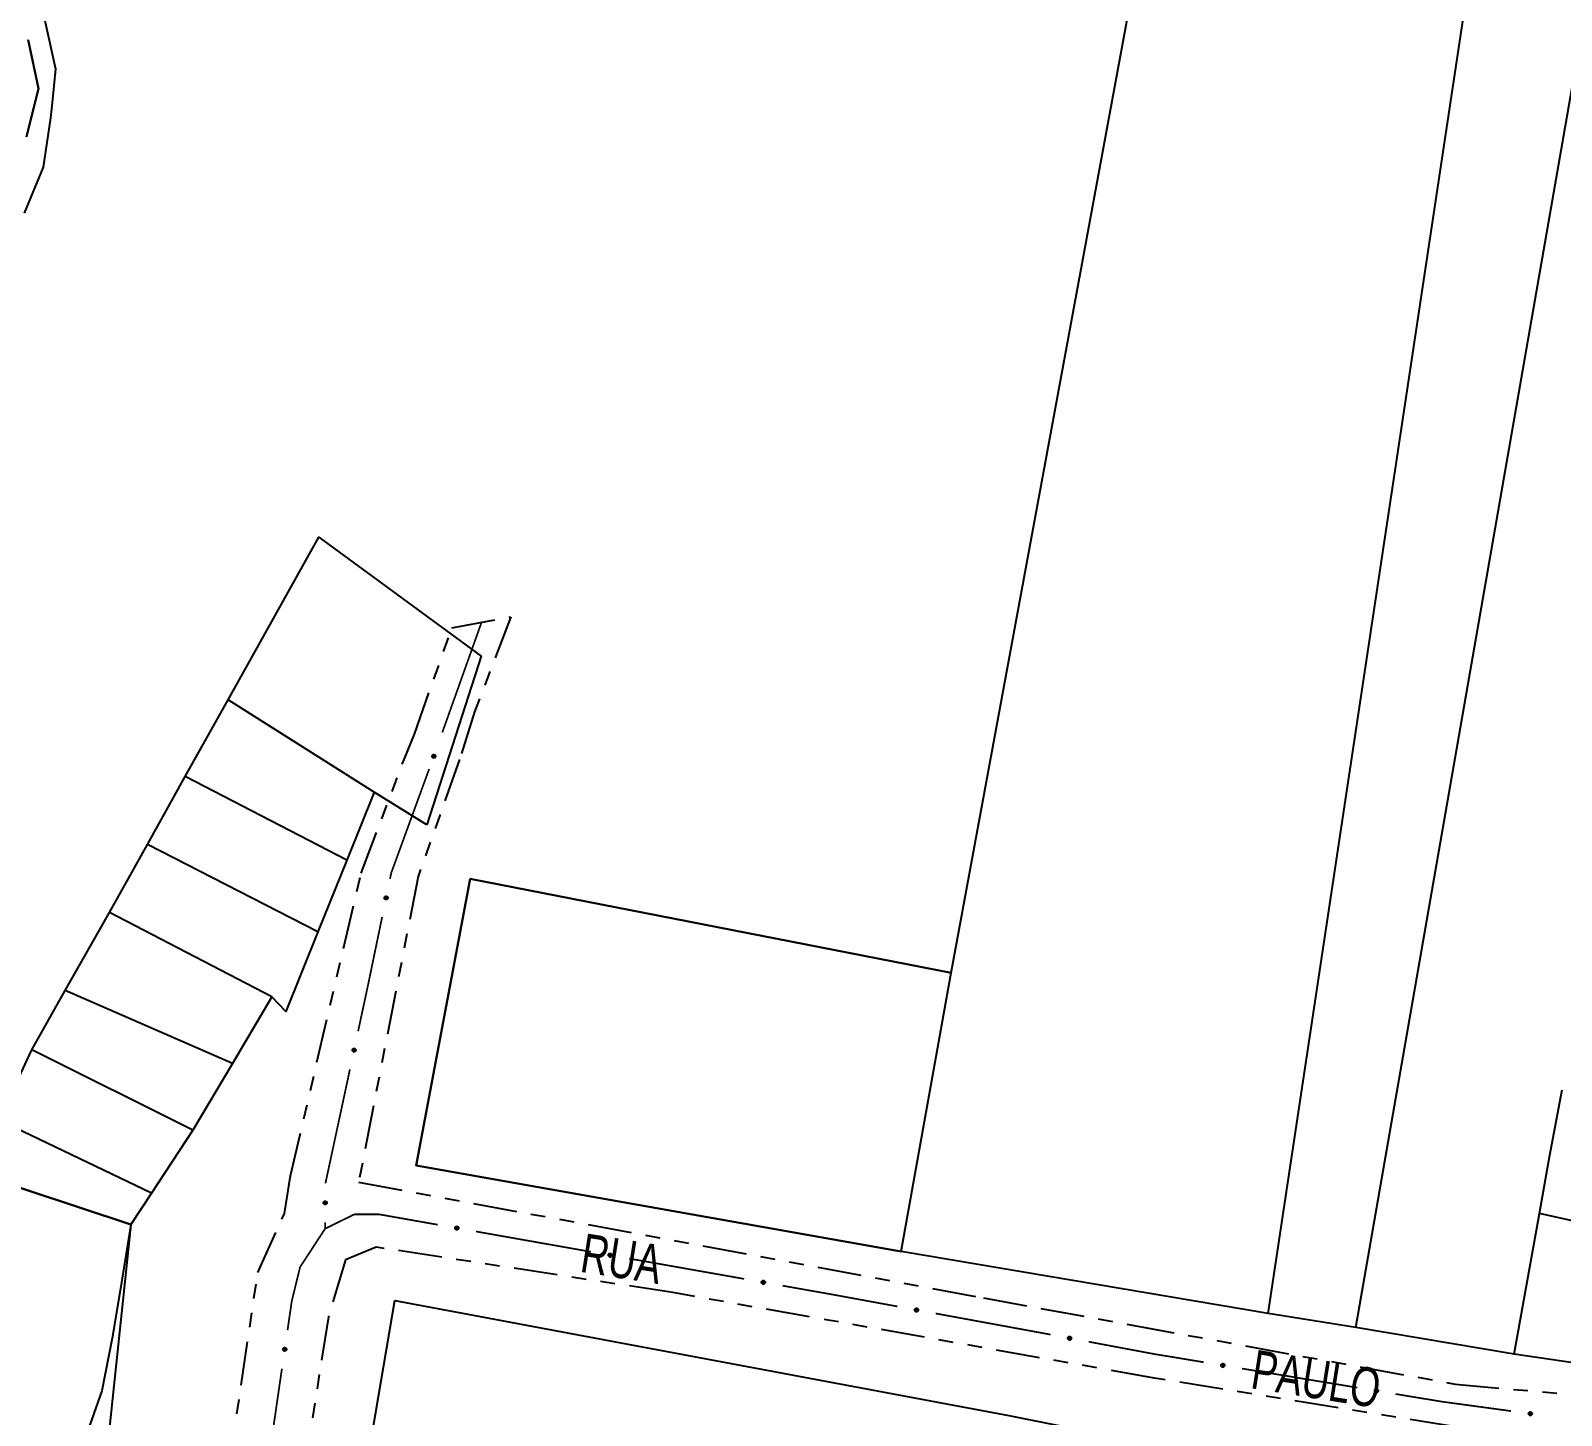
# Model space of a CAD drawing. Extents: x 209193 to 212081, y 4877574 to 4880493.
# Drawn here: x 210017.7 to 210175.1, y 4879370.6 to 4879512.9 of the extents above; entities that cross this region are included whole.
import ezdxf

# ---------------------------------------------------------------- set-up
doc = ezdxf.new("R2010")
doc.units = 0
doc.header["$LTSCALE"] = 1.5
doc.header["$MEASUREMENT"] = 0
doc.linetypes.add('TRACO_25', pattern=[8, 3, -1, 1, -1, 1, -1])
for name, color, linetype in [('CD_MALHA_LOTES', 7, 'CONTINUOUS'), ('HD-CURSO-PERENE', 170, 'CONTINUOUS'), ('HD-PRAIA', 251, 'CONTINUOUS'), ('RU-QUADRA', 210, 'CONTINUOUS'), ('SV-EIXO-RUA-N-PAV', 6, 'CONTINUOUS'), ('SV-RUA-NAO-PAV', 7, 'CONTINUOUS'), ('SV-TXT-RUA-N-PAV', 7, 'CONTINUOUS')]:
    doc.layers.add(name, color=color, linetype=linetype)
doc.styles.add('ARIAL', font='ARIAL.SHX')

msp = doc.modelspace()

# ---------------------------------------------------------------- linework, layer by layer
at = {"layer": 'CD_MALHA_LOTES', "linetype": 'Continuous', "flags": 128}
for points in [[(210112.348921, 4879416.069189), (210138.768732, 4879559.187905)], [(210144.928792, 4879381.025295), (210171.519715, 4879557.613668)], [(210153.963546, 4879379.587948), (210184.934956, 4879557.23722)], [(210038.033891, 4879444.141967), (210047.363746, 4879460.871809)], [(210047.363746, 4879460.871809), (210064.045698, 4879448.617018)], [(210064.045698, 4879448.617018), (210058.447916, 4879431.269207)], [(210033.630493, 4879436.246006), (210038.033891, 4879444.141967)], [(210053.028899, 4879434.645422), (210038.033891, 4879444.141967)], [(210029.736364, 4879429.263243), (210033.630493, 4879436.246006)], [(210050.224114, 4879427.666775), (210033.630493, 4879436.246006)], [(210053.028899, 4879434.645422), (210050.224114, 4879427.666775)], [(210058.447916, 4879431.269207), (210053.028899, 4879434.645422)], [(210025.841518, 4879422.279195), (210029.736364, 4879429.263243)], [(210047.253369, 4879420.2752), (210029.736364, 4879429.263243)], [(210050.224114, 4879427.666775), (210047.253369, 4879420.2752)], [(210062.921474, 4879425.723947), (210057.357954, 4879396.24898)], [(210112.348921, 4879416.069189), (210062.921474, 4879425.723947)], [(210021.294258, 4879414.23416), (210025.841518, 4879422.279195)], [(210042.538507, 4879413.589331), (210025.841518, 4879422.279195)], [(210047.253369, 4879420.2752), (210043.959361, 4879412.079305)], [(210107.215538, 4879387.424912), (210112.348921, 4879416.069189)], [(210017.854337, 4879408.148235), (210021.294258, 4879414.23416)], [(210038.469099, 4879406.746047), (210021.294258, 4879414.23416)], [(210042.538507, 4879413.589331), (210038.469099, 4879406.746047)], [(210043.959361, 4879412.079305), (210042.538507, 4879413.589331)], [(210014.478149, 4879400.916976), (210017.854337, 4879408.148235)], [(210034.391142, 4879399.888386), (210017.854337, 4879408.148235)], [(210038.469099, 4879406.746047), (210034.391142, 4879399.888386)], [(210173.846849, 4879397.144117), (210175.147306, 4879404.02285)], [(210030.159849, 4879393.422621), (210014.478149, 4879400.916976)], [(210034.391142, 4879399.888386), (210030.159849, 4879393.422621)], [(210057.357954, 4879396.24898), (210107.215538, 4879387.424912)], [(210172.820172, 4879391.326283), (210173.846849, 4879397.144117)], [(210028.042868, 4879390.187698), (210011.95716, 4879395.517418)], [(210030.159849, 4879393.422621), (210028.042868, 4879390.187698)], [(210170.219258, 4879376.850143), (210172.820172, 4879391.326283)], [(210185.619407, 4879388.485811), (210172.820172, 4879391.326283)], [(210028.042868, 4879390.187698), (210012.608314, 4879244.082796), (210010.608575, 4879241.969853)], [(210144.928792, 4879381.025295), (210107.215538, 4879387.424912)], [(210051.504458, 4879360.808459), (210055.165, 4879382.388)], [(210055.165, 4879382.388), (210118.291432, 4879370.54977)], [(210153.963546, 4879379.587948), (210144.928792, 4879381.025295)], [(210170.219258, 4879376.850143), (210153.963546, 4879379.587948)], [(210183.771389, 4879374.865235), (210170.219258, 4879376.850143)]]:
    msp.add_lwpolyline(points, dxfattribs=at)
at = {"layer": 'HD-CURSO-PERENE', "linetype": 'Continuous'}
msp.add_polyline3d([(210017.489247, 4879512.013309, 2.254695), (210018.541195, 4879506.993098, 2.254695), (210017.302562, 4879502.042814, 2.254695)], dxfattribs=at)
at = {"layer": 'HD-PRAIA', "linetype": 'Continuous'}
for points in [[(210019.148937, 4879514.133469, 3.201026), (210020.29094, 4879509.013256, 3.242623), (210019.936499, 4879505.5135, 3.242623), (210019.782508, 4879503.992993, 3.242623), (210019.01404, 4879498.892718, 3.242623), (210017.075152, 4879494.192422, 3.242623)], [(210017.302562, 4879502.042814, 2.348289), (210018.541195, 4879506.993098, 2.348289), (210017.489247, 4879512.013309, 2.348289)], [(210011.95716, 4879395.517418, 3.28422), (210028.042868, 4879390.187698, 3.627395), (210026.954824, 4879383.597338, 3.627395), (210026.09633, 4879378.50706, 3.627395), (210025.057908, 4879373.076759, 3.606596), (210023.359099, 4879368.316469, 3.606596), (210022.100427, 4879363.466189, 3.544201), (210021.371945, 4879358.435919, 3.523403), (210020.46351, 4879353.135628, 3.544201), (210019.414903, 4879348.245354, 3.523403), (210018.546502, 4879342.875061, 3.513003), (210017.928043, 4879337.854795, 3.513003), (210017.049596, 4879332.614509, 3.513003)]]:
    msp.add_polyline3d(points, dxfattribs=at)
at = {"layer": 'RU-QUADRA', "linetype": 'Continuous'}
for points in [[(210062.921474, 4879425.723947), (210112.348921, 4879416.069189), (210138.768732, 4879559.187905), (210171.519715, 4879557.613668), (210184.934956, 4879557.23722), (210199.308428, 4879556.621214), (210183.908279, 4879458.642045), (210195.201722, 4879456.314911), (210193.148369, 4879441.291211), (210191.095015, 4879427.431077), (210189.246998, 4879414.358061), (210187.39898, 4879401.319269), (210186.577638, 4879394.885429), (210185.619407, 4879388.485811), (210183.771389, 4879374.865235)], [(210014.478149, 4879400.916976), (210017.854337, 4879408.148235), (210021.294258, 4879414.23416), (210025.841518, 4879422.279195), (210029.736364, 4879429.263243), (210033.630493, 4879436.246006), (210038.033891, 4879444.141967), (210047.363746, 4879460.871809), (210064.045698, 4879448.617018), (210058.447916, 4879431.269207)], [(210183.771389, 4879374.865235), (210170.219258, 4879376.850143), (210153.963546, 4879379.587948), (210144.928792, 4879381.025295), (210107.215538, 4879387.424912), (210057.357954, 4879396.24898), (210062.921474, 4879425.723947)]]:
    msp.add_lwpolyline(points, dxfattribs=at)
at = {"layer": 'RU-QUADRA', "linetype": 'Continuous', "flags": 128}
for points in [[(210058.447916, 4879431.269207), (210053.028899, 4879434.645422), (210050.224114, 4879427.666775), (210047.253369, 4879420.2752), (210043.959361, 4879412.079305), (210042.538507, 4879413.589331), (210038.469099, 4879406.746047), (210034.391142, 4879399.888386), (210030.159849, 4879393.422621), (210028.042868, 4879390.187698), (210012.608314, 4879244.082796), (210010.608575, 4879241.969853), (209993.913415, 4879214.064574), (209984.381015, 4879191.045995), (209980.048106, 4879169.598095), (209985.030951, 4879140.946733), (209993.425963, 4879121.123674), (210043.504607, 4879059.066714)], [(210038.476393, 4879284.005724), (210041.177803, 4879299.931012), (210043.771118, 4879315.219059), (210045.864364, 4879327.559111), (210047.844628, 4879339.233115), (210049.621075, 4879349.705589), (210051.504458, 4879360.808459), (210055.165, 4879382.388), (210118.291432, 4879370.54977), (210128.913661, 4879368.421045), (210151.021602, 4879363.990549), (210173.320441, 4879359.605982), (210168.815936, 4879330.73341), (210167.014421, 4879319.186222), (210164.832417, 4879305.200211), (210162.329074, 4879289.154511), (210160.533282, 4879277.644006)]]:
    msp.add_lwpolyline(points, dxfattribs=at)
at = {"layer": 'SV-EIXO-RUA-N-PAV', "const_width": 0.18}
for points in [[(210064.076604, 4879452.093521), (210060.049459, 4879440.789447)], [(210058.697145, 4879437.025003), (210054.927163, 4879426.691212)], [(210054.801516, 4879426.346804), (210054.673188, 4879425.726552)], [(210054.927163, 4879426.691212), (210054.801516, 4879426.346804)], [(210053.862765, 4879421.80951), (210052.647132, 4879415.933947)], [(210052.458823, 4879415.023791), (210051.394479, 4879410.066188)], [(210052.647132, 4879415.933947), (210052.458823, 4879415.023791)], [(210050.554854, 4879406.155302), (210048.035978, 4879394.422644)], [(210048.007708, 4879389.761759), (210050.700785, 4879391.083628)], [(210050.700785, 4879391.083628), (210051.013277, 4879391.237011)], [(210051.013277, 4879391.237011), (210052.665171, 4879391.237476)], [(210052.665171, 4879391.237476), (210053.537911, 4879391.237011)], [(210053.537911, 4879391.237011), (210059.571511, 4879390.16978)], [(210048.007708, 4879389.761759), (210045.63574, 4879386.13193)], [(210048.007708, 4879390.425645), (210048.007708, 4879389.761759)], [(210063.510368, 4879389.47307), (210075.326939, 4879387.382939)], [(210079.265796, 4879386.686229), (210091.082368, 4879384.596098)], [(210045.430746, 4879385.818227), (210044.807371, 4879383.268055)], [(210045.63574, 4879386.13193), (210045.430746, 4879385.818227)], [(210044.807371, 4879383.268055), (210044.571759, 4879382.304189)], [(210095.021225, 4879383.899388), (210099.944796, 4879383.0285)], [(210044.571759, 4879382.304189), (210044.138551, 4879379.327795)], [(210099.944796, 4879383.0285), (210100.02723, 4879383.01392)], [(210100.02723, 4879383.01392), (210106.829765, 4879381.764706)], [(210110.763977, 4879381.04223), (210121.583062, 4879379.055419)], [(210121.583062, 4879379.055419), (210121.630879, 4879379.046639)], [(210121.630879, 4879379.046639), (210122.565967, 4879378.87131)], [(210126.497456, 4879378.134155), (210132.394689, 4879377.028424)], [(210132.394689, 4879377.028424), (210133.17206, 4879376.882667)], [(210133.17206, 4879376.882667), (210138.31111, 4879376.031375)], [(210043.56243, 4879375.369502), (210041.834066, 4879363.494623)], [(210142.257334, 4879375.377677), (210154.096004, 4879373.416581)], [(210158.042227, 4879372.762883), (210161.98845, 4879372.109184)], [(210161.98845, 4879372.109184), (210162.782402, 4879371.977665)], [(210162.782402, 4879371.977665), (210169.91202, 4879371.008199)]]:
    msp.add_lwpolyline(points, dxfattribs=at)
at = {"layer": 'SV-EIXO-RUA-N-PAV'}
for points in [[(210059.327198, 4879438.43083), (210059.34846, 4879438.386786), (210059.357728, 4879438.344584), (210059.355326, 4879438.30716), (210059.344581, 4879438.274643), (210059.329842, 4879438.242615), (210059.307857, 4879438.213603), (210059.276324, 4879438.186807), (210059.23229, 4879438.165168), (210059.188434, 4879438.158516), (210059.151619, 4879438.158907), (210059.117067, 4879438.168159), (210059.086193, 4879438.182999), (210059.056812, 4879438.206832), (210059.029969, 4879438.239053), (210059.009282, 4879438.283857), (210059.00048, 4879438.325293), (210059.003753, 4879438.36143), (210059.013275, 4879438.396107), (210059.028714, 4879438.428625), (210059.050459, 4879438.45698), (210059.08295, 4879438.483948), (210059.127441, 4879438.50378), (210059.168669, 4879438.513031), (210059.204842, 4879438.510266), (210059.238771, 4879438.500123), (210059.271074, 4879438.48573), (210059.301158, 4879438.464845), (210059.327198, 4879438.43083)], [(210054.404884, 4879423.886429), (210054.43232, 4879423.84594), (210054.447621, 4879423.805532), (210054.450682, 4879423.768157), (210054.444775, 4879423.734424), (210054.434845, 4879423.700594), (210054.417308, 4879423.668696), (210054.390002, 4879423.637603), (210054.34958, 4879423.609796), (210054.307156, 4879423.596843), (210054.270674, 4879423.591882), (210054.235145, 4879423.596016), (210054.202442, 4879423.606213), (210054.16991, 4879423.625525), (210054.138671, 4879423.653504), (210054.111694, 4879423.694827), (210054.096966, 4879423.734545), (210054.094954, 4879423.770773), (210054.099336, 4879423.806466), (210054.109888, 4879423.840882), (210054.127283, 4879423.872095), (210054.155511, 4879423.903497), (210054.196649, 4879423.929583), (210054.236095, 4879423.944725), (210054.272286, 4879423.947245), (210054.307328, 4879423.942139), (210054.34138, 4879423.932592), (210054.374179, 4879423.916299), (210054.404884, 4879423.886429)], [(210051.112454, 4879408.228118), (210051.139587, 4879408.187426), (210051.154586, 4879408.146905), (210051.157368, 4879408.109508), (210051.151209, 4879408.07582), (210051.141027, 4879408.042065), (210051.123253, 4879408.010299), (210051.095716, 4879407.979411), (210051.055087, 4879407.951906), (210051.012568, 4879407.93927), (210050.97605, 4879407.934581), (210050.940552, 4879407.93898), (210050.907927, 4879407.949421), (210050.87554, 4879407.968974), (210050.844511, 4879407.997186), (210050.817842, 4879408.038709), (210050.803411, 4879408.078536), (210050.80167, 4879408.114779), (210050.806318, 4879408.150437), (210050.817126, 4879408.184774), (210050.834753, 4879408.215856), (210050.863215, 4879408.247047), (210050.904547, 4879408.272825), (210050.944104, 4879408.287673), (210050.980313, 4879408.289922), (210051.015316, 4879408.284555), (210051.049296, 4879408.274754), (210051.081973, 4879408.258217), (210051.112454, 4879408.228118)], [(210048.117788, 4879392.569325), (210048.152858, 4879392.535235), (210048.176028, 4879392.498765), (210048.186598, 4879392.462785), (210048.187648, 4879392.428555), (210048.184778, 4879392.393415), (210048.174068, 4879392.358625), (210048.153628, 4879392.322645), (210048.119678, 4879392.287225), (210048.080758, 4879392.265945), (210048.046038, 4879392.253695), (210048.010408, 4879392.250545), (210047.976318, 4879392.253905), (210047.940548, 4879392.266225), (210047.904288, 4879392.287295), (210047.869498, 4879392.322295), (210047.847028, 4879392.358205), (210047.837718, 4879392.393275), (210047.834778, 4879392.429115), (210047.838138, 4879392.464955), (210047.848848, 4879392.499045), (210047.870128, 4879392.535515), (210047.905128, 4879392.569395), (210047.940688, 4879392.592215), (210047.975618, 4879392.602015), (210048.010968, 4879392.604115), (210048.046248, 4879392.601665), (210048.081668, 4879392.592355), (210048.117788, 4879392.569325)], [(210061.418629, 4879389.954849), (210061.458306, 4879389.983445), (210061.498254, 4879389.999909), (210061.535526, 4879390.00405), (210061.569415, 4879389.999122), (210061.603518, 4879389.990175), (210061.635911, 4879389.973569), (210061.667781, 4879389.947175), (210061.696746, 4879389.907574), (210061.710922, 4879389.865543), (210061.716937, 4879389.82922), (210061.713833, 4879389.793586), (210061.704587, 4879389.760602), (210061.686225, 4879389.727525), (210061.659161, 4879389.695489), (210061.618636, 4879389.667327), (210061.579361, 4879389.651455), (210061.543206, 4879389.648396), (210061.507402, 4879389.651743), (210061.472695, 4879389.661295), (210061.440991, 4879389.677779), (210061.408785, 4879389.705085), (210061.381519, 4879389.745452), (210061.365242, 4879389.784443), (210061.361676, 4879389.820546), (210061.365765, 4879389.855721), (210061.374323, 4879389.890035), (210061.38966, 4879389.923292), (210061.418629, 4879389.954849)], [(210077.174057, 4879387.168008), (210077.213734, 4879387.196604), (210077.253683, 4879387.213068), (210077.290954, 4879387.217209), (210077.324843, 4879387.212281), (210077.358946, 4879387.203334), (210077.391339, 4879387.186728), (210077.423209, 4879387.160334), (210077.452174, 4879387.120734), (210077.46635, 4879387.078702), (210077.472365, 4879387.042379), (210077.469261, 4879387.006745), (210077.460015, 4879386.973761), (210077.441653, 4879386.940684), (210077.414589, 4879386.908648), (210077.374065, 4879386.880486), (210077.33479, 4879386.864614), (210077.298634, 4879386.861555), (210077.26283, 4879386.864902), (210077.228123, 4879386.874454), (210077.19642, 4879386.890938), (210077.164213, 4879386.918245), (210077.136948, 4879386.958611), (210077.12067, 4879386.997602), (210077.117104, 4879387.033705), (210077.121193, 4879387.06888), (210077.129751, 4879387.103194), (210077.145088, 4879387.136451), (210077.174057, 4879387.168008)], [(210092.929485, 4879384.381167), (210092.969163, 4879384.409763), (210093.009111, 4879384.426227), (210093.046382, 4879384.430368), (210093.080272, 4879384.42544), (210093.114375, 4879384.416493), (210093.146767, 4879384.399888), (210093.178637, 4879384.373493), (210093.207602, 4879384.333893), (210093.221778, 4879384.291861), (210093.227793, 4879384.255538), (210093.224689, 4879384.219904), (210093.215443, 4879384.18692), (210093.197081, 4879384.153843), (210093.170017, 4879384.121807), (210093.129493, 4879384.093645), (210093.090218, 4879384.077773), (210093.054062, 4879384.074714), (210093.018258, 4879384.078062), (210092.983551, 4879384.087613), (210092.951848, 4879384.104097), (210092.919642, 4879384.131404), (210092.892376, 4879384.17177), (210092.876098, 4879384.210761), (210092.872532, 4879384.246864), (210092.876621, 4879384.282039), (210092.885179, 4879384.316353), (210092.900516, 4879384.34961), (210092.929485, 4879384.381167)], [(210108.675436, 4879381.53769), (210108.7153, 4879381.566025), (210108.755355, 4879381.582227), (210108.792653, 4879381.586125), (210108.826509, 4879381.580975), (210108.860553, 4879381.571805), (210108.892836, 4879381.554987), (210108.924533, 4879381.528385), (210108.953238, 4879381.488596), (210108.967138, 4879381.446472), (210108.972916, 4879381.410111), (210108.969579, 4879381.374498), (210108.960117, 4879381.341575), (210108.941538, 4879381.308619), (210108.914266, 4879381.276761), (210108.873558, 4879381.248865), (210108.83418, 4879381.23325), (210108.798005, 4879381.230428), (210108.762223, 4879381.23401), (210108.72758, 4879381.243788), (210108.695985, 4879381.260479), (210108.663958, 4879381.287996), (210108.636957, 4879381.32854), (210108.620935, 4879381.367637), (210108.617605, 4879381.403762), (210108.621925, 4879381.43891), (210108.630707, 4879381.473167), (210108.646261, 4879381.506323), (210108.675436, 4879381.53769)], [(210124.410778, 4879378.637406), (210124.450748, 4879378.665593), (210124.490863, 4879378.681645), (210124.528175, 4879378.685404), (210124.562012, 4879378.680127), (210124.596021, 4879378.670831), (210124.628241, 4879378.653893), (210124.659838, 4879378.627172), (210124.688395, 4879378.587276), (210124.702138, 4879378.545101), (210124.70778, 4879378.508718), (210124.70431, 4879378.473118), (210124.694725, 4879378.440231), (210124.676024, 4879378.407344), (210124.648632, 4879378.375588), (210124.60782, 4879378.347844), (210124.568384, 4879378.332377), (210124.532199, 4879378.329689), (210124.496431, 4879378.333405), (210124.461825, 4879378.343312), (210124.430292, 4879378.360121), (210124.398368, 4879378.387757), (210124.371519, 4879378.428402), (210124.355643, 4879378.467558), (210124.352448, 4879378.503696), (210124.356899, 4879378.538827), (210124.365808, 4879378.573052), (210124.381486, 4879378.606149), (210124.410778, 4879378.637406)], [(210043.980118, 4879377.474976), (210044.009912, 4879377.43619), (210044.027588, 4879377.396763), (210044.032865, 4879377.359636), (210044.028974, 4879377.325612), (210044.021073, 4879377.291251), (210044.005464, 4879377.258367), (210043.980055, 4879377.225706), (210043.941357, 4879377.195545), (210043.899778, 4879377.180093), (210043.863655, 4879377.172971), (210043.827943, 4879377.174986), (210043.794693, 4879377.183221), (210043.76107, 4879377.200564), (210043.728223, 4879377.226637), (210043.698837, 4879377.266283), (210043.681773, 4879377.305055), (210043.677611, 4879377.3411), (210043.679864, 4879377.37699), (210043.688351, 4879377.411972), (210043.703859, 4879377.444164), (210043.73017, 4879377.477189), (210043.769685, 4879377.505675), (210043.808161, 4879377.523135), (210043.844138, 4879377.527802), (210043.879422, 4879377.524788), (210043.913981, 4879377.517283), (210043.947691, 4879377.502968), (210043.980118, 4879377.474976)], [(210140.160463, 4879375.836607), (210140.199826, 4879375.865635), (210140.239592, 4879375.882533), (210140.276816, 4879375.887081), (210140.310757, 4879375.882523), (210140.344956, 4879375.873949), (210140.377528, 4879375.857697), (210140.409684, 4879375.831652), (210140.439079, 4879375.79237), (210140.453713, 4879375.750495), (210140.460124, 4879375.71424), (210140.457409, 4879375.678574), (210140.448523, 4879375.645492), (210140.430523, 4879375.612216), (210140.40381, 4879375.579887), (210140.363595, 4879375.551285), (210140.324496, 4879375.534985), (210140.288376, 4879375.531532), (210140.252537, 4879375.534488), (210140.217728, 4879375.54366), (210140.185847, 4879375.559798), (210140.153345, 4879375.586752), (210140.12564, 4879375.626818), (210140.108938, 4879375.665629), (210140.104979, 4879375.701691), (210140.108684, 4879375.736909), (210140.116867, 4879375.771314), (210140.13184, 4879375.804737), (210140.160463, 4879375.836607)], [(210155.945356, 4879373.221814), (210155.984719, 4879373.250841), (210156.024486, 4879373.267739), (210156.061709, 4879373.272287), (210156.095651, 4879373.267729), (210156.129849, 4879373.259155), (210156.162421, 4879373.242903), (210156.194577, 4879373.216858), (210156.223973, 4879373.177576), (210156.238606, 4879373.135702), (210156.245017, 4879373.099446), (210156.242302, 4879373.063781), (210156.233416, 4879373.030698), (210156.215416, 4879372.997422), (210156.188703, 4879372.965093), (210156.148489, 4879372.936491), (210156.109389, 4879372.920191), (210156.073269, 4879372.916738), (210156.037431, 4879372.919695), (210156.002621, 4879372.928867), (210155.97074, 4879372.945004), (210155.938238, 4879372.971958), (210155.910533, 4879373.012024), (210155.893832, 4879373.050835), (210155.889872, 4879373.086897), (210155.893577, 4879373.122115), (210155.90176, 4879373.15652), (210155.916733, 4879373.189943), (210155.945356, 4879373.221814)], [(210171.766244, 4879370.86716), (210171.804749, 4879370.897317), (210171.844008, 4879370.915361), (210171.881084, 4879370.920987), (210171.915143, 4879370.917416), (210171.949576, 4879370.909837), (210171.982606, 4879370.894537), (210172.015504, 4879370.869436), (210172.046027, 4879370.831023), (210172.061869, 4879370.789591), (210172.069329, 4879370.753537), (210172.067649, 4879370.717807), (210172.059727, 4879370.684481), (210172.0427, 4879370.650697), (210172.016936, 4879370.617606), (210171.977568, 4879370.587849), (210171.938958, 4879370.570423), (210171.902953, 4879370.565923), (210171.867044, 4879370.567839), (210171.831983, 4879370.575997), (210171.799647, 4879370.591203), (210171.766377, 4879370.617202), (210171.737522, 4879370.656448), (210171.719701, 4879370.694759), (210171.714697, 4879370.730691), (210171.717379, 4879370.766001), (210171.72456, 4879370.800629), (210171.738558, 4879370.834472), (210171.766244, 4879370.86716)]]:
    msp.add_lwpolyline(points, close=True, dxfattribs=at)
for points in [[(210059.028714, 4879438.428625), (210059.00048, 4879438.325293)], [(210059.038696, 4879438.438507), (210059.00662, 4879438.31077)], [(210059.050459, 4879438.45698), (210059.009282, 4879438.283857)], [(210059.067052, 4879438.464475), (210059.021848, 4879438.268902)], [(210059.08295, 4879438.483948), (210059.029969, 4879438.239053)], [(210059.105317, 4879438.489732), (210059.043953, 4879438.225978)], [(210059.127441, 4879438.50378), (210059.056812, 4879438.206832)], [(210059.14637, 4879438.50671), (210059.072138, 4879438.199718)], [(210059.168669, 4879438.513031), (210059.086193, 4879438.182999)], [(210059.184843, 4879438.508652), (210059.102193, 4879438.178586)], [(210059.204842, 4879438.510266), (210059.117067, 4879438.168159)], [(210059.22051, 4879438.502902), (210059.132491, 4879438.16608)], [(210059.238771, 4879438.500123), (210059.151619, 4879438.158907)], [(210059.254654, 4879438.488993), (210059.173407, 4879438.162773)], [(210059.271074, 4879438.48573), (210059.188434, 4879438.158516)], [(210059.284362, 4879438.470893), (210059.212347, 4879438.165997)], [(210059.301158, 4879438.464845), (210059.23229, 4879438.165168)], [(210059.3122, 4879438.447664), (210059.253748, 4879438.179943)], [(210059.327198, 4879438.43083), (210059.276324, 4879438.186807)], [(210059.337805, 4879438.406368), (210059.294229, 4879438.207297)], [(210059.34846, 4879438.386786), (210059.307857, 4879438.213603)], [(210059.353847, 4879438.362751), (210059.320956, 4879438.236763)], [(210059.357728, 4879438.344584), (210059.329842, 4879438.242615)], [(210054.109888, 4879423.840882), (210054.096966, 4879423.734545)], [(210054.118329, 4879423.85211), (210054.105151, 4879423.721068)], [(210054.127283, 4879423.872095), (210054.111694, 4879423.694827)], [(210054.142611, 4879423.881921), (210054.1263, 4879423.681856)], [(210054.155511, 4879423.903497), (210054.138671, 4879423.653504)], [(210054.1768, 4879423.91247), (210054.154407, 4879423.642599)], [(210054.196649, 4879423.929583), (210054.16991, 4879423.625525)], [(210054.214951, 4879423.935232), (210054.186107, 4879423.620713)], [(210054.236095, 4879423.944725), (210054.202442, 4879423.606213)], [(210054.252734, 4879423.942742), (210054.218914, 4879423.604171)], [(210054.272286, 4879423.947245), (210054.235145, 4879423.596016)], [(210054.288858, 4879423.942236), (210054.250707, 4879423.5962)], [(210054.307328, 4879423.942139), (210054.270674, 4879423.591882)], [(210054.32466, 4879423.933435), (210054.291669, 4879423.598872)], [(210054.34138, 4879423.932592), (210054.307156, 4879423.596843)], [(210054.356683, 4879423.919842), (210054.329728, 4879423.607719)], [(210054.374179, 4879423.916299), (210054.34958, 4879423.609796)], [(210054.387601, 4879423.900905), (210054.368663, 4879423.627532)], [(210054.404884, 4879423.886429), (210054.390002, 4879423.637603)], [(210054.418933, 4879423.863767), (210054.404741, 4879423.660477)], [(210054.43232, 4879423.84594), (210054.417308, 4879423.668696)], [(210054.441142, 4879423.822943), (210054.426904, 4879423.693514)], [(210054.447621, 4879423.805532), (210054.434845, 4879423.700594)], [(210050.817126, 4879408.184774), (210050.803411, 4879408.078536)], [(210050.82565, 4879408.195938), (210050.811495, 4879408.064998)], [(210050.834753, 4879408.215856), (210050.817842, 4879408.038709)], [(210050.850154, 4879408.225568), (210050.832351, 4879408.02563)], [(210050.863215, 4879408.247047), (210050.844511, 4879407.997186)], [(210050.88457, 4879408.255861), (210050.860164, 4879407.986164)], [(210050.904547, 4879408.272825), (210050.87554, 4879407.968974)], [(210050.92289, 4879408.278337), (210050.891701, 4879407.964042)], [(210050.944104, 4879408.287673), (210050.907927, 4879407.949421)], [(210050.960728, 4879408.285566), (210050.924383, 4879407.947256)], [(210050.980313, 4879408.289922), (210050.940552, 4879407.93898)], [(210050.996848, 4879408.284789), (210050.956115, 4879407.939048)], [(210051.015316, 4879408.284555), (210050.97605, 4879407.934581)], [(210051.032583, 4879408.275722), (210050.997096, 4879407.941415)], [(210051.049296, 4879408.274754), (210051.012568, 4879407.93927)], [(210051.064503, 4879408.261891), (210051.035221, 4879407.949977)], [(210051.081973, 4879408.258217), (210051.055087, 4879407.951906)], [(210051.095279, 4879408.242723), (210051.074302, 4879407.969499)], [(210051.112454, 4879408.228118), (210051.095716, 4879407.979411)], [(210051.126333, 4879408.205352), (210051.110625, 4879408.002174)], [(210051.139587, 4879408.187426), (210051.123253, 4879408.010299)], [(210051.148237, 4879408.164364), (210051.133034, 4879408.035044)], [(210051.154586, 4879408.146905), (210051.141027, 4879408.042065)], [(210047.838138, 4879392.464955), (210047.847028, 4879392.358205)], [(210047.844129, 4879392.47766), (210047.857774, 4879392.346666)], [(210047.848848, 4879392.499045), (210047.869498, 4879392.322295)], [(210047.861868, 4879392.511773), (210047.886429, 4879392.312553)], [(210047.870128, 4879392.535515), (210047.904288, 4879392.287295)], [(210047.889158, 4879392.548615), (210047.921907, 4879392.279804)], [(210047.905128, 4879392.569395), (210047.940548, 4879392.266225)], [(210047.921907, 4879392.578635), (210047.957384, 4879392.264795)], [(210047.940688, 4879392.592215), (210047.976318, 4879392.253905)], [(210047.957384, 4879392.593645), (210047.992862, 4879392.255243)], [(210047.975618, 4879392.602015), (210048.010408, 4879392.250545)], [(210047.992862, 4879392.600467), (210048.02561, 4879392.253878)], [(210048.010968, 4879392.604115), (210048.046038, 4879392.253695)], [(210048.029704, 4879392.599103), (210048.065182, 4879392.264795)], [(210048.046248, 4879392.601665), (210048.080758, 4879392.265945)], [(210048.063817, 4879392.59228), (210048.100659, 4879392.281169)], [(210048.081668, 4879392.592355), (210048.119678, 4879392.287225)], [(210048.09793, 4879392.579999), (210048.134772, 4879392.308459)], [(210048.117788, 4879392.569325), (210048.153628, 4879392.322645)], [(210048.136137, 4879392.54998), (210048.163427, 4879392.34803)], [(210048.152858, 4879392.535235), (210048.174068, 4879392.358625)], [(210048.166156, 4879392.514502), (210048.178437, 4879392.384873)], [(210048.176028, 4879392.498765), (210048.184778, 4879392.393415)], [(210061.361676, 4879389.820546), (210061.713833, 4879389.793586)], [(210061.365242, 4879389.784443), (210061.704587, 4879389.760602)], [(210061.365765, 4879389.855721), (210061.716937, 4879389.82922)], [(210061.366203, 4879389.837256), (210061.713198, 4879389.809136)], [(210061.366742, 4879389.801132), (210061.706151, 4879389.777126)], [(210061.373964, 4879389.873297), (210061.709341, 4879389.850004)], [(210061.374323, 4879389.890035), (210061.710922, 4879389.865543)], [(210061.375343, 4879389.763583), (210061.690566, 4879389.743854)], [(210061.381519, 4879389.745452), (210061.686225, 4879389.727525)], [(210061.386624, 4879389.905701), (210061.699397, 4879389.887791)], [(210061.38966, 4879389.923292), (210061.696746, 4879389.907574)], [(210061.3992, 4879389.726106), (210061.669606, 4879389.711533)], [(210061.404659, 4879389.937153), (210061.678465, 4879389.926136)], [(210061.408785, 4879389.705085), (210061.659161, 4879389.695489)], [(210061.418629, 4879389.954849), (210061.667781, 4879389.947175)], [(210061.430725, 4879389.692816), (210061.631179, 4879389.682302)], [(210061.440874, 4879389.969547), (210061.64449, 4879389.961245)], [(210061.440991, 4879389.677779), (210061.618636, 4879389.667327)], [(210061.458306, 4879389.983445), (210061.635911, 4879389.973569)], [(210061.461227, 4879389.669406), (210061.592596, 4879389.660027)], [(210061.472695, 4879389.661295), (210061.579361, 4879389.651455)], [(210061.481038, 4879389.992928), (210061.610825, 4879389.982443)], [(210061.498254, 4879389.999909), (210061.603518, 4879389.990175)], [(210077.117104, 4879387.033705), (210077.469261, 4879387.006745)], [(210077.12067, 4879386.997602), (210077.460015, 4879386.973761)], [(210077.121193, 4879387.06888), (210077.472365, 4879387.042379)], [(210077.121632, 4879387.050415), (210077.468627, 4879387.022295)], [(210077.122171, 4879387.014292), (210077.461579, 4879386.990285)], [(210077.129392, 4879387.086456), (210077.46477, 4879387.063163)], [(210077.129751, 4879387.103194), (210077.46635, 4879387.078702)], [(210077.130772, 4879386.976742), (210077.445994, 4879386.957013)], [(210077.136948, 4879386.958611), (210077.441653, 4879386.940684)], [(210077.142052, 4879387.11886), (210077.454825, 4879387.10095)], [(210077.145088, 4879387.136451), (210077.452174, 4879387.120734)], [(210077.154628, 4879386.939265), (210077.425034, 4879386.924692)], [(210077.160087, 4879387.150312), (210077.433893, 4879387.139295)], [(210077.164213, 4879386.918245), (210077.414589, 4879386.908648)], [(210077.174057, 4879387.168008), (210077.423209, 4879387.160334)], [(210077.186154, 4879386.905975), (210077.386607, 4879386.895461)], [(210077.196303, 4879387.182706), (210077.399918, 4879387.174404)], [(210077.19642, 4879386.890938), (210077.374065, 4879386.880486)], [(210077.213734, 4879387.196604), (210077.391339, 4879387.186728)], [(210077.216656, 4879386.882566), (210077.348024, 4879386.873186)], [(210077.228123, 4879386.874454), (210077.33479, 4879386.864614)], [(210077.236467, 4879387.206087), (210077.366254, 4879387.195602)], [(210077.253683, 4879387.213068), (210077.358946, 4879387.203334)], [(210092.872532, 4879384.246864), (210093.224689, 4879384.219904)], [(210092.876098, 4879384.210761), (210093.215443, 4879384.18692)], [(210092.876621, 4879384.282039), (210093.227793, 4879384.255538)], [(210092.87706, 4879384.263574), (210093.224055, 4879384.235454)], [(210092.877599, 4879384.227451), (210093.217007, 4879384.203444)], [(210092.884821, 4879384.299616), (210093.220198, 4879384.276322)], [(210092.885179, 4879384.316353), (210093.221778, 4879384.291861)], [(210092.8862, 4879384.189901), (210093.201422, 4879384.170172)], [(210092.892376, 4879384.17177), (210093.197081, 4879384.153843)], [(210092.897481, 4879384.332019), (210093.210253, 4879384.314109)], [(210092.900516, 4879384.34961), (210093.207602, 4879384.333893)], [(210092.910056, 4879384.152424), (210093.180462, 4879384.137852)], [(210092.915515, 4879384.363471), (210093.189322, 4879384.352454)], [(210092.919642, 4879384.131404), (210093.170017, 4879384.121807)], [(210092.929485, 4879384.381167), (210093.178637, 4879384.373493)], [(210092.941582, 4879384.119134), (210093.142035, 4879384.10862)], [(210092.951731, 4879384.395865), (210093.155346, 4879384.387564)], [(210092.951848, 4879384.104097), (210093.129493, 4879384.093645)], [(210092.969163, 4879384.409763), (210093.146767, 4879384.399888)], [(210092.972084, 4879384.095725), (210093.103452, 4879384.086345)], [(210092.983551, 4879384.087613), (210093.090218, 4879384.077773)], [(210092.991895, 4879384.419247), (210093.121682, 4879384.408761)], [(210093.009111, 4879384.426227), (210093.114375, 4879384.416493)], [(210108.617605, 4879381.403762), (210108.969579, 4879381.374498)], [(210108.620935, 4879381.367637), (210108.960117, 4879381.341575)], [(210108.621925, 4879381.43891), (210108.972916, 4879381.410111)], [(210108.622242, 4879381.420442), (210108.969046, 4879381.390052)], [(210108.622545, 4879381.384316), (210108.961789, 4879381.358088)], [(210108.630239, 4879381.456432), (210108.965456, 4879381.430944)], [(210108.630707, 4879381.473167), (210108.967138, 4879381.446472)], [(210108.6309, 4879381.346711), (210108.945986, 4879381.32492)], [(210108.636957, 4879381.32854), (210108.941538, 4879381.308619)], [(210108.643111, 4879381.488752), (210108.955759, 4879381.468795)], [(210108.646261, 4879381.506323), (210108.953238, 4879381.488596)], [(210108.654511, 4879381.309079), (210108.924815, 4879381.292736)], [(210108.661351, 4879381.520086), (210108.935079, 4879381.507277)], [(210108.663958, 4879381.287996), (210108.914266, 4879381.276761)], [(210108.675436, 4879381.53769), (210108.924533, 4879381.528385)], [(210108.685818, 4879381.275583), (210108.886198, 4879381.263757)], [(210108.695985, 4879381.260479), (210108.873558, 4879381.248865)], [(210108.697778, 4879381.552242), (210108.901335, 4879381.542608)], [(210108.7153, 4879381.566025), (210108.892836, 4879381.554987)], [(210108.716166, 4879381.251974), (210108.84747, 4879381.241735)], [(210108.72758, 4879381.243788), (210108.83418, 4879381.23325)], [(210108.738094, 4879381.57536), (210108.867809, 4879381.564025)], [(210108.755355, 4879381.582227), (210108.860553, 4879381.571805)], [(210124.356899, 4879378.538827), (210124.70778, 4879378.508718)], [(210124.365278, 4879378.556318), (210124.700398, 4879378.529579)], [(210124.365808, 4879378.573052), (210124.702138, 4879378.545101)], [(210124.37827, 4879378.58859), (210124.690842, 4879378.567467)], [(210124.381486, 4879378.606149), (210124.688395, 4879378.587276)], [(210124.396627, 4879378.619855), (210124.670306, 4879378.606025)], [(210124.410778, 4879378.637406), (210124.659838, 4879378.627172)], [(210124.433174, 4879378.651875), (210124.636693, 4879378.641481)], [(210124.450748, 4879378.665593), (210124.628241, 4879378.653893)], [(210124.473576, 4879378.674842), (210124.603248, 4879378.663024)], [(210124.490863, 4879378.681645), (210124.596021, 4879378.670831)], [(210043.688351, 4879377.411972), (210043.681773, 4879377.305055)], [(210043.696109, 4879377.423682), (210043.690745, 4879377.292088)], [(210043.703859, 4879377.444164), (210043.698837, 4879377.266283)], [(210043.718576, 4879377.454884), (210043.714188, 4879377.254204)], [(210043.73017, 4879377.477189), (210043.728223, 4879377.226637)], [(210043.750888, 4879377.487412), (210043.744579, 4879377.216687)], [(210043.769685, 4879377.505675), (210043.76107, 4879377.200564)], [(210043.787619, 4879377.512401), (210043.777524, 4879377.196724)], [(210043.808161, 4879377.523135), (210043.794693, 4879377.183221)], [(210043.824889, 4879377.522145), (210043.811256, 4879377.182162)], [(210043.844138, 4879377.527802), (210043.827943, 4879377.174986)], [(210043.860979, 4879377.523786), (210043.843467, 4879377.176095)], [(210043.879422, 4879377.524788), (210043.863655, 4879377.172971)], [(210043.89724, 4879377.51713), (210043.884198, 4879377.181198)], [(210043.913981, 4879377.517283), (210043.899778, 4879377.180093)], [(210043.930015, 4879377.505465), (210043.921664, 4879377.192291)], [(210043.947691, 4879377.502968), (210043.941357, 4879377.195545)], [(210043.962004, 4879377.488399), (210043.959352, 4879377.214384)], [(210043.980118, 4879377.474976), (210043.980055, 4879377.225706)], [(210043.995488, 4879377.45319), (210043.993407, 4879377.249415)], [(210044.009912, 4879377.43619), (210044.005464, 4879377.258367)], [(210044.020085, 4879377.413758), (210044.013567, 4879377.283711)], [(210044.027588, 4879377.396763), (210044.021073, 4879377.291251)], [(210124.352448, 4879378.503696), (210124.70431, 4879378.473118)], [(210124.355643, 4879378.467558), (210124.694725, 4879378.440231)], [(210124.357147, 4879378.520359), (210124.703835, 4879378.488674)], [(210124.357315, 4879378.484231), (210124.696458, 4879378.456738)], [(210124.365529, 4879378.446595), (210124.680532, 4879378.423628)], [(210124.371519, 4879378.428402), (210124.676024, 4879378.407344)], [(210124.389, 4879378.408875), (210124.659242, 4879378.391524)], [(210124.398368, 4879378.387757), (210124.648632, 4879378.375588)], [(210124.420181, 4879378.375263), (210124.620516, 4879378.36269)], [(210124.430292, 4879378.360121), (210124.60782, 4879378.347844)], [(210124.450441, 4879378.351541), (210124.581706, 4879378.340812)], [(210124.461825, 4879378.343312), (210124.568384, 4879378.332377)], [(210140.104979, 4879375.701691), (210140.457409, 4879375.678574)], [(210140.108684, 4879375.736909), (210140.460124, 4879375.71424)], [(210140.108938, 4879375.665629), (210140.448523, 4879375.645492)], [(210140.109324, 4879375.71845), (210140.456605, 4879375.694117)], [(210140.110257, 4879375.682334), (210140.449907, 4879375.662032)], [(210140.116691, 4879375.754574), (210140.452302, 4879375.73494)], [(210140.116867, 4879375.771314), (210140.453713, 4879375.750495)], [(210140.119267, 4879375.644881), (210140.434685, 4879375.628592)], [(210140.12564, 4879375.626818), (210140.430523, 4879375.612216)], [(210140.128997, 4879375.787113), (210140.441946, 4879375.772617)], [(210140.13184, 4879375.804737), (210140.439079, 4879375.79237)], [(210140.143531, 4879375.607666), (210140.41408, 4879375.596044)], [(210140.146687, 4879375.81876), (210140.420597, 4879375.810731)], [(210140.153345, 4879375.586752), (210140.40381, 4879375.579887)], [(210140.160463, 4879375.836607), (210140.409684, 4879375.831652)], [(210140.175418, 4879375.574722), (210140.375973, 4879375.566396)], [(210140.182547, 4879375.851548), (210140.386241, 4879375.845468)], [(210140.185847, 4879375.559798), (210140.363595, 4879375.551285)], [(210140.199826, 4879375.865635), (210140.377528, 4879375.857697)], [(210140.206173, 4879375.551647), (210140.337636, 4879375.543701)], [(210140.217728, 4879375.54366), (210140.324496, 4879375.534985)], [(210140.222453, 4879375.875365), (210140.352347, 4879375.866296)], [(210140.239592, 4879375.882533), (210140.344956, 4879375.873949)], [(210155.889872, 4879373.086897), (210156.242302, 4879373.063781)], [(210155.893577, 4879373.122115), (210156.245017, 4879373.099446)], [(210155.893832, 4879373.050835), (210156.233416, 4879373.030698)], [(210155.894217, 4879373.103656), (210156.241498, 4879373.079323)], [(210155.89515, 4879373.06754), (210156.2348, 4879373.047238)], [(210155.901584, 4879373.13978), (210156.237195, 4879373.120146)], [(210155.90176, 4879373.15652), (210156.238606, 4879373.135702)], [(210155.90416, 4879373.030087), (210156.219579, 4879373.013798)], [(210155.910533, 4879373.012024), (210156.215416, 4879372.997422)], [(210155.91389, 4879373.172319), (210156.226839, 4879373.157823)], [(210155.916733, 4879373.189943), (210156.223973, 4879373.177576)], [(210155.928424, 4879372.992873), (210156.198973, 4879372.98125)], [(210155.93158, 4879373.203967), (210156.20549, 4879373.195937)], [(210155.938238, 4879372.971958), (210156.188703, 4879372.965093)], [(210155.945356, 4879373.221814), (210156.194577, 4879373.216858)], [(210155.960311, 4879372.959928), (210156.160867, 4879372.951602)], [(210155.96744, 4879373.236754), (210156.171134, 4879373.230674)], [(210155.97074, 4879372.945004), (210156.148489, 4879372.936491)], [(210155.984719, 4879373.250841), (210156.162421, 4879373.242903)], [(210155.991066, 4879372.936853), (210156.122529, 4879372.928907)], [(210156.002621, 4879372.928867), (210156.109389, 4879372.920191)], [(210156.007347, 4879373.260572), (210156.13724, 4879373.251503)], [(210156.024486, 4879373.267739), (210156.129849, 4879373.259155)], [(210171.714697, 4879370.730691), (210172.067649, 4879370.717807)], [(210171.717379, 4879370.766001), (210172.069329, 4879370.753537)], [(210171.718554, 4879370.747568), (210172.066395, 4879370.73332)], [(210171.719701, 4879370.694759), (210172.059727, 4879370.684481)], [(210171.720534, 4879370.711495), (210172.06063, 4879370.701054)], [(210171.72456, 4879370.800629), (210172.061869, 4879370.789591)], [(210171.72487, 4879370.783891), (210172.06091, 4879370.774001)], [(210171.730627, 4879370.674318), (210172.046385, 4879370.667186)], [(210171.736227, 4879370.816773), (210172.049465, 4879370.811361)], [(210171.738558, 4879370.834472), (210172.046027, 4879370.831023)], [(210171.752992, 4879370.848921), (210172.02702, 4879370.84884)], [(210171.766244, 4879370.86716), (210172.015504, 4879370.869436)], [(210171.787885, 4879370.882734), (210171.99167, 4879370.882565)], [(210171.804749, 4879370.897317), (210171.982606, 4879370.894537)], [(210171.827084, 4879370.9077), (210171.957186, 4879370.902402)], [(210171.844008, 4879370.915361), (210171.949576, 4879370.909837)], [(210171.737522, 4879370.656448), (210172.0427, 4879370.650697)], [(210171.75596, 4879370.637824), (210172.026732, 4879370.634055)], [(210171.766377, 4879370.617202), (210172.016936, 4879370.617606)], [(210171.788789, 4879370.605818), (210171.989502, 4879370.603313)], [(210171.799647, 4879370.591203), (210171.977568, 4879370.587849)], [(210171.820201, 4879370.583645), (210171.951839, 4879370.579516)], [(210171.831983, 4879370.575997), (210171.938958, 4879370.570423)]]:
    msp.add_lwpolyline(points, dxfattribs=at)
at = {"layer": 'SV-RUA-NAO-PAV', "linetype": 'TRACO_25'}
for points in [[(210025.720671, 4879276.332044, 6.674372), (210028.824133, 4879297.973208, 6.715969), (210030.569044, 4879314.334068, 6.632775), (210041.087701, 4879385.257895, 5.873631), (210043.826328, 4879391.308283, 5.894429), (210044.435162, 4879395.208495, 5.88403), (210051.706453, 4879426.300262, 5.19768), (210056.113585, 4879437.990982, 4.043365), (210057.177119, 4879440.606833, 4.043365), (210061.035674, 4879451.525881, 4.043365), (210067.09712, 4879452.657351, 4.043365), (210063.360981, 4879442.909423, 4.043365), (210061.814971, 4879437.991174, 4.043365), (210057.55799, 4879425.960442, 4.989696), (210051.447089, 4879394.548698, 5.74884), (210115.668945, 4879382.651474, 6.455988), (210121.558516, 4879381.560419, 6.455988), (210130.803838, 4879379.870527, 6.487186), (210164.171504, 4879373.77147, 6.487186), (210184.467046, 4879371.972064, 6.487186)], [(210153.980439, 4879221.203656, 8.286254), (210154.83992, 4879223.363791, 8.286254), (210165.652457, 4879282.987074, 8.07827), (210180.999198, 4879363.081512, 7.225532), (210179.297541, 4879366.771636, 7.142338), (210175.826454, 4879367.491555, 7.152737), (210133.253773, 4879374.400462, 6.871958), (210083.728768, 4879383.189227, 6.320798), (210053.249782, 4879387.858431, 6.331197), (210050.109457, 4879386.558262, 6.320798), (210048.341002, 4879380.697915, 6.320798), (210039.87702, 4879327.055004, 6.331197), (210034.158257, 4879289.582977, 6.663973), (210032.122891, 4879274.362163, 6.674372), (210028.250533, 4879248.890785, 6.674372), (210028.392067, 4879244.440572, 6.674372)]]:
    msp.add_polyline3d(points, dxfattribs=at)

# ---------------------------------------------------------------- texts
at = {"layer": 'SV-TXT-RUA-N-PAV', "style": 'ARIAL', "width": 0.7}
for s, p in [('RUA', (210074.089118, 4879385.347477)), ('PAULO', (210143.021339, 4879373.377199))]:
    msp.add_text(s, height=4, rotation=351, dxfattribs=at).set_placement(p)

doc.saveas('drawing.dxf')
